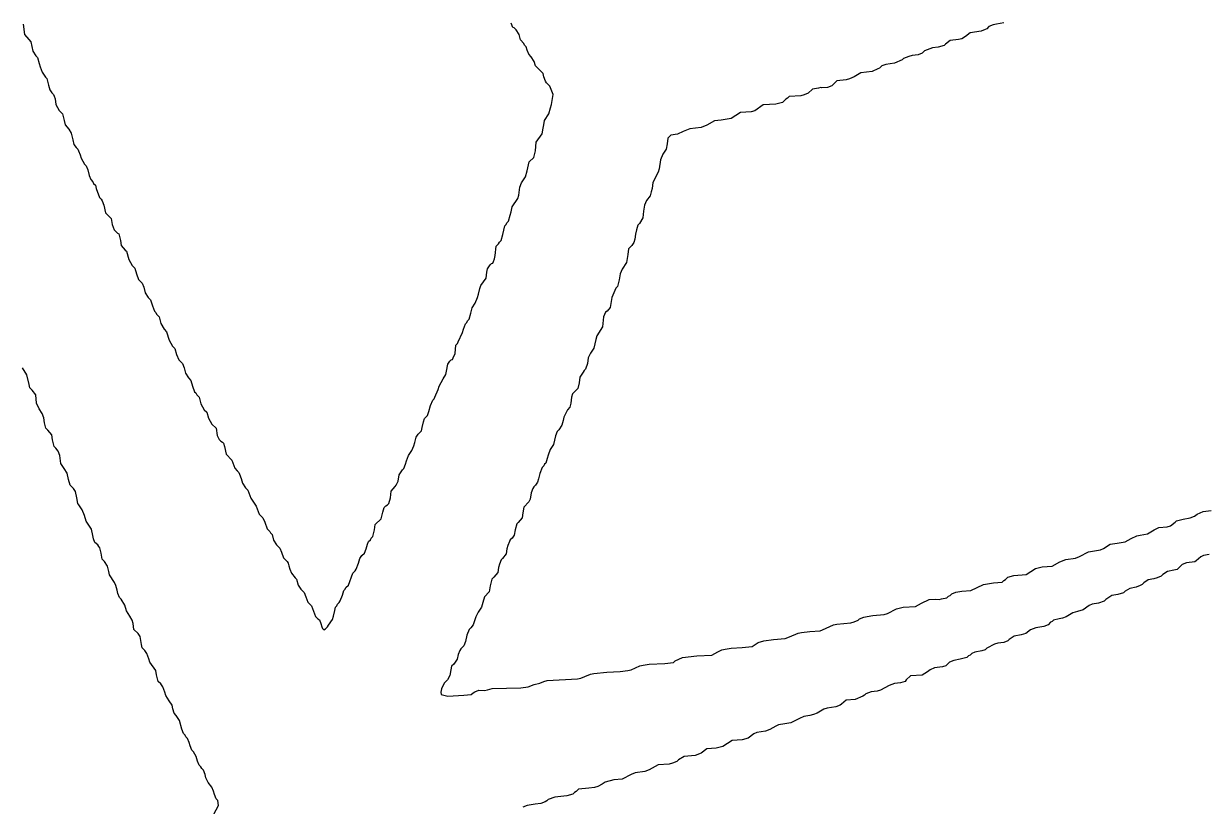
# Model space of a CAD drawing. Header units: millimetres. Extents: x -3 to 175, y -4 to 177.
# Drawn here: x 108.902 to 110.752, y 56.779 to 58.004 of the extents above; entities that cross this region are included whole.
import ezdxf

# ---------------------------------------------------------------- set-up
doc = ezdxf.new("R2010")
doc.units = ezdxf.units.MM
doc.layers.add('TopOverlay', color=2, linetype='Continuous')

msp = doc.modelspace()

# ---------------------------------------------------------------- linework, layer by layer
at = {"layer": 'TopOverlay'}
for p, q in [((108.901, 58.003), (108.903, 57.9866)), ((109.6672, 57.9977), (109.6646, 58.0043)), ((110.4241, 58.003), (110.4189, 58.0017)), ((110.4353, 58.005), (110.4241, 58.003)), ((108.903, 57.9866), (108.9096, 57.9787)), ((109.6691, 57.9971), (109.6672, 57.9977)), ((109.6724, 57.9938), (109.6691, 57.9971)), ((109.677, 57.9866), (109.6724, 57.9938)), ((109.679, 57.9781), (109.677, 57.9866)), ((110.3828, 57.9892), (110.3756, 57.9833)), ((110.3999, 57.9918), (110.3828, 57.9892)), ((110.4064, 57.9945), (110.3999, 57.9918)), ((110.4091, 57.9958), (110.4064, 57.9945)), ((110.4123, 57.9991), (110.4091, 57.9958)), ((110.4189, 58.0017), (110.4123, 57.9991)), ((108.9096, 57.9787), (108.9128, 57.9754)), ((108.9128, 57.9754), (108.9161, 57.9604)), ((109.6842, 57.9728), (109.679, 57.9781)), ((109.6855, 57.9702), (109.6842, 57.9728)), ((109.6882, 57.9676), (109.6855, 57.9702)), ((109.6895, 57.9623), (109.6882, 57.9676)), ((110.3238, 57.9656), (110.3113, 57.961)), ((110.333, 57.9669), (110.3238, 57.9656)), ((110.3421, 57.9695), (110.333, 57.9669)), ((110.3441, 57.9715), (110.3421, 57.9695)), ((110.3513, 57.9774), (110.3441, 57.9715)), ((110.3645, 57.9787), (110.3513, 57.9774)), ((110.3697, 57.98), (110.3645, 57.9787)), ((110.3756, 57.9833), (110.3697, 57.98)), ((108.9161, 57.9604), (108.9207, 57.9531)), ((108.9207, 57.9531), (108.9233, 57.9505)), ((108.9233, 57.9505), (108.926, 57.9413)), ((109.6921, 57.9558), (109.6895, 57.9623)), ((109.696, 57.9518), (109.6921, 57.9558)), ((109.7006, 57.9446), (109.696, 57.9518)), ((110.2766, 57.9472), (110.2647, 57.942)), ((110.2785, 57.9492), (110.2766, 57.9472)), ((110.287, 57.9525), (110.2785, 57.9492)), ((110.2923, 57.9538), (110.287, 57.9525)), ((110.3015, 57.9551), (110.2923, 57.9538)), ((110.308, 57.9577), (110.3015, 57.9551)), ((110.3113, 57.961), (110.308, 57.9577)), ((108.926, 57.9413), (108.9273, 57.9361)), ((108.9273, 57.9361), (108.9306, 57.9276)), ((109.7026, 57.9374), (109.7006, 57.9446)), ((109.7144, 57.9256), (109.7026, 57.9374)), ((110.2293, 57.9289), (110.2116, 57.9269)), ((110.2385, 57.9328), (110.2293, 57.9289)), ((110.2411, 57.9341), (110.2385, 57.9328)), ((110.2444, 57.9374), (110.2411, 57.9341)), ((110.251, 57.94), (110.2444, 57.9374)), ((110.2647, 57.942), (110.251, 57.94)), ((108.9306, 57.9276), (108.9358, 57.9197)), ((108.9358, 57.9197), (108.9378, 57.9177)), ((108.9378, 57.9177), (108.9404, 57.9072)), ((109.7157, 57.9203), (109.7144, 57.9256)), ((109.7183, 57.9138), (109.7157, 57.9203)), ((109.7197, 57.9112), (109.7183, 57.9138)), ((109.7249, 57.9059), (109.7197, 57.9112)), ((110.1742, 57.9144), (110.1664, 57.9066)), ((110.1887, 57.9158), (110.1742, 57.9144)), ((110.1939, 57.9171), (110.1887, 57.9158)), ((110.2011, 57.9203), (110.1939, 57.9171)), ((110.2116, 57.9269), (110.2011, 57.9203)), ((108.9404, 57.9072), (108.9424, 57.9)), ((108.9424, 57.9), (108.9456, 57.8954)), ((108.9456, 57.8954), (108.9483, 57.8928)), ((108.9483, 57.8928), (108.9496, 57.8902)), ((109.7302, 57.8928), (109.7249, 57.9059)), ((109.7275, 57.8771), (109.7302, 57.8928)), ((110.1231, 57.8921), (110.1178, 57.8908)), ((110.1296, 57.8948), (110.1231, 57.8921)), ((110.1362, 57.9013), (110.1296, 57.8948)), ((110.1454, 57.9026), (110.1362, 57.9013)), ((110.1493, 57.9039), (110.1454, 57.9026)), ((110.15, 57.9033), (110.1493, 57.9039)), ((110.1598, 57.9039), (110.15, 57.9033)), ((110.1664, 57.9066), (110.1598, 57.9039)), ((108.9496, 57.8902), (108.9509, 57.8862)), ((108.9509, 57.8862), (108.9522, 57.8771)), ((108.9522, 57.8771), (108.9574, 57.8679)), ((109.7262, 57.8718), (109.7275, 57.8771)), ((110.0588, 57.8764), (110.0457, 57.8672)), ((110.0785, 57.8777), (110.0588, 57.8764)), ((110.089, 57.8803), (110.0785, 57.8777)), ((110.0942, 57.8856), (110.089, 57.8803)), ((110.0968, 57.8869), (110.0942, 57.8856)), ((110.0994, 57.8895), (110.0968, 57.8869)), ((110.1178, 57.8908), (110.0994, 57.8895)), ((108.9574, 57.8679), (108.9627, 57.8626)), ((108.9627, 57.8626), (108.9653, 57.8521)), ((109.717, 57.8521), (109.7236, 57.8626)), ((109.7236, 57.8626), (109.7262, 57.8718)), ((110.0089, 57.8554), (109.9932, 57.8528)), ((110.0234, 57.8646), (110.0089, 57.8554)), ((110.0404, 57.8659), (110.0234, 57.8646)), ((110.0457, 57.8672), (110.0404, 57.8659)), ((108.9653, 57.8521), (108.9666, 57.8456)), ((108.9666, 57.8456), (108.9725, 57.8384)), ((108.9725, 57.8384), (108.9758, 57.8324)), ((109.7131, 57.8311), (109.7144, 57.8403)), ((109.7144, 57.8403), (109.7157, 57.8456)), ((109.7157, 57.8456), (109.717, 57.8521)), ((109.944, 57.839), (109.9335, 57.8351)), ((109.9617, 57.841), (109.944, 57.839)), ((109.9709, 57.8449), (109.9617, 57.841)), ((109.9827, 57.8515), (109.9709, 57.8449)), ((109.9932, 57.8528), (109.9827, 57.8515)), ((108.9758, 57.8324), (108.9784, 57.822)), ((108.9784, 57.822), (108.9804, 57.8147)), ((109.7026, 57.8049), (109.7039, 57.818)), ((109.7039, 57.818), (109.7131, 57.8311)), ((109.9099, 57.8246), (109.9086, 57.8154)), ((109.9145, 57.8292), (109.9099, 57.8246)), ((109.925, 57.8305), (109.9145, 57.8292)), ((109.9335, 57.8351), (109.925, 57.8305)), ((108.9804, 57.8147), (108.9837, 57.8101)), ((108.9837, 57.8101), (108.9863, 57.8075)), ((108.9863, 57.8075), (108.9876, 57.8049)), ((108.9876, 57.8049), (108.9902, 57.7983)), ((109.7, 57.7944), (109.7026, 57.8049)), ((109.902, 57.7997), (109.8981, 57.7905)), ((109.9073, 57.8075), (109.902, 57.7997)), ((109.9086, 57.8154), (109.9073, 57.8075)), ((108.9902, 57.7983), (108.9916, 57.7931)), ((108.9916, 57.7931), (108.9968, 57.7839)), ((108.9968, 57.7839), (108.9994, 57.7813)), ((108.9994, 57.7813), (109.0021, 57.7747)), ((109.6895, 57.7734), (109.6928, 57.7872)), ((109.6928, 57.7872), (109.7, 57.7944)), ((109.8981, 57.7905), (109.8961, 57.7767)), ((109.0021, 57.7747), (109.004, 57.7662)), ((109.004, 57.7662), (109.0066, 57.7596)), ((109.681, 57.7544), (109.6869, 57.7642)), ((109.6869, 57.7642), (109.6895, 57.7734)), ((109.8948, 57.7714), (109.8863, 57.755)), ((109.8961, 57.7767), (109.8948, 57.7714)), ((109.0066, 57.7596), (109.0099, 57.7564)), ((109.0099, 57.7564), (109.0112, 57.7537)), ((109.0112, 57.7537), (109.0139, 57.7511)), ((109.0139, 57.7511), (109.0152, 57.7459)), ((109.0152, 57.7459), (109.0204, 57.7314)), ((109.6764, 57.7354), (109.6783, 57.7478)), ((109.6783, 57.7478), (109.681, 57.7544)), ((109.885, 57.7459), (109.8836, 57.7406)), ((109.8863, 57.755), (109.885, 57.7459)), ((109.0204, 57.7314), (109.023, 57.7288)), ((109.023, 57.7288), (109.0244, 57.7262)), ((109.0244, 57.7262), (109.027, 57.7196)), ((109.6659, 57.717), (109.6751, 57.7301)), ((109.6751, 57.7301), (109.6764, 57.7354)), ((109.8764, 57.7268), (109.8731, 57.7196)), ((109.8823, 57.7341), (109.8764, 57.7268)), ((109.8836, 57.7406), (109.8823, 57.7341)), ((109.027, 57.7196), (109.0296, 57.7078)), ((109.0296, 57.7078), (109.0388, 57.6986)), ((109.6632, 57.7039), (109.6646, 57.7091)), ((109.6646, 57.7091), (109.6659, 57.717)), ((109.8718, 57.7104), (109.8705, 57.6999)), ((109.8731, 57.7196), (109.8718, 57.7104)), ((109.0388, 57.6986), (109.0401, 57.6895)), ((109.0401, 57.6895), (109.0434, 57.6809)), ((109.6547, 57.6875), (109.6567, 57.6895)), ((109.6567, 57.6895), (109.658, 57.6921)), ((109.658, 57.6921), (109.6606, 57.6947)), ((109.6606, 57.6947), (109.6632, 57.7039)), ((109.8627, 57.6881), (109.8607, 57.6809)), ((109.8653, 57.6908), (109.8627, 57.6881)), ((109.8705, 57.6999), (109.8653, 57.6908)), ((109.0434, 57.6809), (109.0486, 57.6757)), ((109.0486, 57.6757), (109.0506, 57.675)), ((109.0506, 57.675), (109.0532, 57.6645)), ((109.6488, 57.6645), (109.6514, 57.6737)), ((109.6514, 57.6737), (109.6547, 57.6875)), ((109.8594, 57.6744), (109.8581, 57.6665)), ((109.8607, 57.6809), (109.8594, 57.6744)), ((109.0532, 57.6645), (109.0545, 57.6567)), ((109.0545, 57.6567), (109.0604, 57.6494)), ((109.6396, 57.6409), (109.6409, 57.6553)), ((109.6409, 57.6553), (109.6449, 57.6593)), ((109.6449, 57.6593), (109.6462, 57.6619)), ((109.6462, 57.6619), (109.6488, 57.6645)), ((109.8482, 57.6514), (109.8469, 57.6422)), ((109.8535, 57.6567), (109.8482, 57.6514)), ((109.8567, 57.6612), (109.8535, 57.6567)), ((109.8581, 57.6665), (109.8567, 57.6612)), ((109.0604, 57.6494), (109.0624, 57.6475)), ((109.0624, 57.6475), (109.0663, 57.6344)), ((109.0663, 57.6344), (109.0716, 57.6252)), ((109.637, 57.6317), (109.6383, 57.6357)), ((109.6383, 57.6357), (109.6396, 57.6409)), ((109.8469, 57.6422), (109.8449, 57.6298)), ((109.0716, 57.6252), (109.0755, 57.6212)), ((109.0755, 57.6212), (109.0781, 57.612)), ((109.6252, 57.6055), (109.6265, 57.6147)), ((109.6265, 57.6147), (109.6278, 57.6199)), ((109.6278, 57.6199), (109.6318, 57.6265)), ((109.6318, 57.6265), (109.6337, 57.6284)), ((109.6337, 57.6284), (109.6357, 57.6291)), ((109.6357, 57.6291), (109.637, 57.6317)), ((109.8384, 57.6193), (109.8351, 57.612)), ((109.8449, 57.6298), (109.8384, 57.6193)), ((109.0781, 57.612), (109.0814, 57.6035)), ((109.0814, 57.6035), (109.0873, 57.5976)), ((109.0873, 57.5976), (109.0899, 57.5911)), ((109.6173, 57.5937), (109.6252, 57.6055)), ((109.8338, 57.6029), (109.8312, 57.5924)), ((109.8351, 57.612), (109.8338, 57.6029)), ((109.0899, 57.5911), (109.0919, 57.5825)), ((109.0919, 57.5825), (109.0965, 57.5753)), ((109.6121, 57.5753), (109.6134, 57.5806)), ((109.6134, 57.5806), (109.6154, 57.5891)), ((109.6154, 57.5891), (109.6173, 57.5937)), ((109.8285, 57.5897), (109.822, 57.5753)), ((109.8312, 57.5924), (109.8285, 57.5897)), ((109.0965, 57.5753), (109.1004, 57.5714)), ((109.1004, 57.5714), (109.1031, 57.5622)), ((109.1031, 57.5622), (109.1063, 57.5537)), ((109.6016, 57.5504), (109.6036, 57.5589)), ((109.6036, 57.5589), (109.6081, 57.5661)), ((109.6081, 57.5661), (109.6121, 57.5753)), ((109.8194, 57.5596), (109.8148, 57.5537)), ((109.822, 57.5753), (109.8194, 57.5596)), ((109.1063, 57.5537), (109.1083, 57.5517)), ((109.1083, 57.5517), (109.1096, 57.5491)), ((109.1096, 57.5491), (109.1136, 57.5451)), ((109.1136, 57.5451), (109.1162, 57.5346)), ((109.5963, 57.5386), (109.599, 57.5412)), ((109.599, 57.5412), (109.6016, 57.5504)), ((109.8089, 57.5451), (109.8076, 57.5294)), ((109.8121, 57.5524), (109.8089, 57.5451)), ((109.8148, 57.5537), (109.8121, 57.5524)), ((109.1162, 57.5346), (109.1214, 57.5255)), ((109.1214, 57.5255), (109.1254, 57.5215)), ((109.1254, 57.5215), (109.1293, 57.5084)), ((109.5885, 57.5202), (109.5898, 57.5255)), ((109.5898, 57.5255), (109.5931, 57.534)), ((109.5931, 57.534), (109.595, 57.536)), ((109.595, 57.536), (109.5963, 57.5386)), ((109.8076, 57.5294), (109.7984, 57.515)), ((109.1293, 57.5084), (109.1346, 57.4992)), ((109.578, 57.5005), (109.5806, 57.5032)), ((109.5806, 57.5032), (109.5819, 57.5058)), ((109.5819, 57.5058), (109.5885, 57.5202)), ((109.7971, 57.5097), (109.7938, 57.4959)), ((109.7984, 57.515), (109.7971, 57.5097)), ((109.1346, 57.4992), (109.1385, 57.4953)), ((109.1385, 57.4953), (109.1411, 57.4861)), ((109.1411, 57.4861), (109.1444, 57.4776)), ((109.574, 57.4809), (109.5767, 57.4874)), ((109.5767, 57.4874), (109.578, 57.5005)), ((109.7885, 57.4881), (109.7852, 57.4809)), ((109.7938, 57.4959), (109.7885, 57.4881)), ((109.1444, 57.4776), (109.1503, 57.4717)), ((109.1503, 57.4717), (109.1529, 57.4651)), ((109.5635, 57.4599), (109.5655, 57.471)), ((109.5655, 57.471), (109.5688, 57.4756)), ((109.5688, 57.4756), (109.5708, 57.4776)), ((109.5708, 57.4776), (109.5727, 57.4782)), ((109.5727, 57.4782), (109.574, 57.4809)), ((109.7839, 57.4717), (109.7807, 57.4631)), ((109.7852, 57.4809), (109.7839, 57.4717)), ((108.9069, 57.454), (108.8997, 57.4651)), ((108.9102, 57.4389), (108.9069, 57.454)), ((109.1529, 57.4651), (109.1549, 57.4566)), ((109.1549, 57.4566), (109.1595, 57.4494)), ((109.1595, 57.4494), (109.1634, 57.4454)), ((109.5517, 57.4363), (109.5583, 57.4481)), ((109.5583, 57.4481), (109.5622, 57.4546)), ((109.5622, 57.4546), (109.5635, 57.4599)), ((109.7721, 57.4507), (109.7708, 57.4415)), ((109.7774, 57.4586), (109.7721, 57.4507)), ((109.7787, 57.4612), (109.7774, 57.4586)), ((109.7807, 57.4631), (109.7787, 57.4612)), ((108.9115, 57.4336), (108.9102, 57.4389)), ((108.9148, 57.4304), (108.9115, 57.4336)), ((108.9207, 57.4231), (108.9148, 57.4304)), ((109.1634, 57.4454), (109.166, 57.4363)), ((109.166, 57.4363), (109.1693, 57.4277)), ((109.5452, 57.4192), (109.5504, 57.431)), ((109.5504, 57.431), (109.5517, 57.4363)), ((109.7689, 57.433), (109.7603, 57.4244)), ((109.7708, 57.4415), (109.7689, 57.433)), ((108.922, 57.41), (108.9207, 57.4231)), ((109.1693, 57.4277), (109.1713, 57.4258)), ((109.1713, 57.4258), (109.1726, 57.4231)), ((109.1726, 57.4231), (109.1765, 57.4192)), ((109.1765, 57.4192), (109.1792, 57.4087)), ((109.5386, 57.4061), (109.5419, 57.4146)), ((109.5419, 57.4146), (109.5439, 57.4166)), ((109.5439, 57.4166), (109.5452, 57.4192)), ((109.759, 57.4192), (109.7577, 57.41)), ((109.7603, 57.4244), (109.759, 57.4192)), ((108.926, 57.4008), (108.922, 57.41)), ((108.9306, 57.3936), (108.926, 57.4008)), ((108.9332, 57.3871), (108.9306, 57.3936)), ((109.1792, 57.4087), (109.1844, 57.3995)), ((109.1844, 57.3995), (109.1883, 57.3956)), ((109.1883, 57.3956), (109.191, 57.3864)), ((109.5334, 57.3903), (109.536, 57.3969)), ((109.536, 57.3969), (109.5386, 57.4061)), ((109.7525, 57.3995), (109.7472, 57.3877)), ((109.7564, 57.4035), (109.7525, 57.3995)), ((109.7577, 57.41), (109.7564, 57.4035)), ((108.9345, 57.3792), (108.9332, 57.3871)), ((108.9365, 57.3707), (108.9345, 57.3792)), ((109.191, 57.3864), (109.1962, 57.3772)), ((109.1962, 57.3772), (109.2028, 57.3707)), ((109.5255, 57.372), (109.5275, 57.3805)), ((109.5275, 57.3805), (109.5288, 57.3857)), ((109.5288, 57.3857), (109.5334, 57.3903)), ((109.7439, 57.3753), (109.7393, 57.368)), ((109.7459, 57.3825), (109.7439, 57.3753)), ((109.7472, 57.3877), (109.7459, 57.3825)), ((108.9397, 57.3674), (108.9365, 57.3707)), ((108.9456, 57.3602), (108.9397, 57.3674)), ((108.947, 57.3523), (108.9456, 57.3602)), ((109.2028, 57.3707), (109.2047, 57.3595)), ((109.2047, 57.3595), (109.2074, 57.353)), ((109.5137, 57.3484), (109.5157, 57.3569)), ((109.5157, 57.3569), (109.5189, 57.3615)), ((109.5189, 57.3615), (109.5242, 57.3667)), ((109.5242, 57.3667), (109.5255, 57.372)), ((109.7341, 57.3589), (109.7308, 57.3451)), ((109.7367, 57.3654), (109.7341, 57.3589)), ((109.7393, 57.368), (109.7367, 57.3654)), ((108.9496, 57.3418), (108.947, 57.3523)), ((108.9522, 57.3392), (108.9496, 57.3418)), ((108.9555, 57.3346), (108.9522, 57.3392)), ((109.2074, 57.353), (109.21, 57.3503)), ((109.21, 57.3503), (109.2126, 57.349)), ((109.2126, 57.349), (109.2146, 57.347)), ((109.2146, 57.347), (109.2159, 57.3418)), ((109.2159, 57.3418), (109.2185, 57.33)), ((109.5091, 57.3359), (109.5124, 57.3431)), ((109.5124, 57.3431), (109.5137, 57.3484)), ((109.7256, 57.3372), (109.7223, 57.3287)), ((109.7308, 57.3451), (109.7256, 57.3372)), ((108.9581, 57.328), (108.9555, 57.3346)), ((108.9601, 57.3156), (108.9581, 57.328)), ((109.2185, 57.33), (109.2277, 57.3208)), ((109.2277, 57.3208), (109.2323, 57.3083)), ((109.4993, 57.3142), (109.5006, 57.3195)), ((109.5006, 57.3195), (109.5039, 57.328)), ((109.5039, 57.328), (109.5091, 57.3359)), ((109.721, 57.3234), (109.719, 57.3162)), ((109.7223, 57.3287), (109.721, 57.3234)), ((108.9653, 57.3077), (108.9601, 57.3156)), ((108.9699, 57.3005), (108.9653, 57.3077)), ((108.9719, 57.2906), (108.9699, 57.3005)), ((109.2323, 57.3083), (109.2356, 57.3038)), ((109.2356, 57.3038), (109.2382, 57.3011)), ((109.2382, 57.3011), (109.2395, 57.2985)), ((109.4894, 57.2979), (109.4947, 57.3057)), ((109.4947, 57.3057), (109.4966, 57.3077)), ((109.4966, 57.3077), (109.4993, 57.3142)), ((109.7092, 57.2998), (109.7072, 57.2913)), ((109.7131, 57.309), (109.7092, 57.2998)), ((109.7157, 57.3116), (109.7131, 57.309)), ((109.717, 57.3142), (109.7157, 57.3116)), ((109.719, 57.3162), (109.717, 57.3142)), ((108.9745, 57.2815), (108.9719, 57.2906)), ((108.9797, 57.2762), (108.9745, 57.2815)), ((109.2395, 57.2985), (109.2421, 57.2919)), ((109.2421, 57.2919), (109.2441, 57.2847)), ((109.2441, 57.2847), (109.2487, 57.2775)), ((109.4829, 57.2795), (109.4848, 57.2815)), ((109.4848, 57.2815), (109.4875, 57.288)), ((109.4875, 57.288), (109.4894, 57.2979)), ((109.7026, 57.2815), (109.7, 57.2788)), ((109.7059, 57.286), (109.7026, 57.2815)), ((109.7072, 57.2913), (109.7059, 57.286)), ((108.983, 57.2716), (108.9797, 57.2762)), ((108.985, 57.2618), (108.983, 57.2716)), ((109.2487, 57.2775), (109.2526, 57.2736)), ((109.2526, 57.2736), (109.2572, 57.2611)), ((109.4756, 57.2618), (109.477, 57.2723)), ((109.477, 57.2723), (109.4829, 57.2795)), ((109.696, 57.2696), (109.6941, 57.2598)), ((109.6987, 57.2762), (109.696, 57.2696)), ((109.7, 57.2788), (109.6987, 57.2762)), ((108.9863, 57.2526), (108.985, 57.2618)), ((108.9883, 57.2506), (108.9863, 57.2526)), ((108.9935, 57.2428), (108.9883, 57.2506)), ((109.2572, 57.2611), (109.2605, 57.2565)), ((109.2605, 57.2565), (109.2657, 57.2487)), ((109.2657, 57.2487), (109.2703, 57.2362)), ((109.4638, 57.2395), (109.4658, 57.2467)), ((109.4658, 57.2467), (109.4684, 57.2493)), ((109.4684, 57.2493), (109.4711, 57.2506)), ((109.4711, 57.2506), (109.473, 57.2526)), ((109.473, 57.2526), (109.4756, 57.2618)), ((109.6842, 57.2473), (109.6829, 57.2382)), ((109.6921, 57.2552), (109.6842, 57.2473)), ((109.6941, 57.2598), (109.6921, 57.2552)), ((108.9968, 57.2342), (108.9935, 57.2428)), ((108.9994, 57.225), (108.9968, 57.2342)), ((109.2703, 57.2362), (109.2762, 57.2303)), ((109.2762, 57.2303), (109.2789, 57.2237)), ((109.452, 57.2198), (109.4612, 57.229)), ((109.4612, 57.229), (109.4638, 57.2395)), ((109.6816, 57.2303), (109.6757, 57.2231)), ((109.6829, 57.2382), (109.6816, 57.2303)), ((110.7036, 57.2237), (110.7055, 57.2257)), ((110.7055, 57.2257), (110.716, 57.2283)), ((110.716, 57.2283), (110.7272, 57.2303)), ((110.7272, 57.2303), (110.7337, 57.2329)), ((110.7337, 57.2329), (110.7383, 57.2362)), ((110.7383, 57.2362), (110.7475, 57.2401)), ((110.7475, 57.2401), (110.76, 57.2421)), ((109.0047, 57.2172), (108.9994, 57.225)), ((109.008, 57.2126), (109.0047, 57.2172)), ((109.0099, 57.2027), (109.008, 57.2126)), ((109.2789, 57.2237), (109.2828, 57.2132)), ((109.2828, 57.2132), (109.2867, 57.2093)), ((109.2867, 57.2093), (109.288, 57.2067)), ((109.4481, 57.2014), (109.4507, 57.2119)), ((109.4507, 57.2119), (109.452, 57.2198)), ((109.6711, 57.2119), (109.6691, 57.2034)), ((109.6737, 57.2211), (109.6711, 57.2119)), ((109.6757, 57.2231), (109.6737, 57.2211)), ((110.6603, 57.2054), (110.6708, 57.2119)), ((110.6708, 57.2119), (110.678, 57.2152)), ((110.678, 57.2152), (110.6911, 57.2165)), ((110.6911, 57.2165), (110.6964, 57.2178)), ((110.6964, 57.2178), (110.7036, 57.2237)), ((109.0112, 57.1975), (109.0099, 57.2027)), ((109.0132, 57.1916), (109.0112, 57.1975)), ((109.0178, 57.1883), (109.0132, 57.1916)), ((109.0191, 57.1857), (109.0178, 57.1883)), ((109.288, 57.2067), (109.2907, 57.2041)), ((109.2907, 57.2041), (109.2926, 57.1955)), ((109.2926, 57.1955), (109.2972, 57.1883)), ((109.2972, 57.1883), (109.3025, 57.1831)), ((109.4376, 57.1818), (109.4396, 57.189)), ((109.4396, 57.189), (109.4415, 57.1936)), ((109.4415, 57.1936), (109.4442, 57.1962)), ((109.4442, 57.1962), (109.4455, 57.1988)), ((109.4455, 57.1988), (109.4481, 57.2014)), ((109.6619, 57.1936), (109.6593, 57.187)), ((109.6632, 57.1962), (109.6619, 57.1936)), ((109.6659, 57.1988), (109.6632, 57.1962)), ((109.6691, 57.2034), (109.6659, 57.1988)), ((110.5914, 57.1824), (110.6019, 57.189)), ((110.6019, 57.189), (110.6131, 57.1909)), ((110.6131, 57.1909), (110.6255, 57.1929)), ((110.6255, 57.1929), (110.6347, 57.1981)), ((110.6347, 57.1981), (110.6439, 57.2021)), ((110.6439, 57.2021), (110.6491, 57.2034)), ((110.6491, 57.2034), (110.6603, 57.2054)), ((109.0211, 57.1837), (109.0191, 57.1857)), ((109.023, 57.1752), (109.0211, 57.1837)), ((109.0244, 57.166), (109.023, 57.1752)), ((109.3025, 57.1831), (109.3051, 57.1765)), ((109.3051, 57.1765), (109.3084, 57.168)), ((109.4278, 57.1667), (109.431, 57.1713)), ((109.431, 57.1713), (109.435, 57.1752)), ((109.435, 57.1752), (109.4376, 57.1818)), ((109.6567, 57.1739), (109.6508, 57.1667)), ((109.658, 57.1818), (109.6567, 57.1739)), ((109.6593, 57.187), (109.658, 57.1818)), ((110.5475, 57.1673), (110.554, 57.1699)), ((110.554, 57.1699), (110.5678, 57.1772)), ((110.5678, 57.1772), (110.5868, 57.1804)), ((110.5868, 57.1804), (110.5914, 57.1824)), ((110.7482, 57.1713), (110.7436, 57.1693)), ((110.7567, 57.1732), (110.7482, 57.1713)), ((109.0283, 57.1621), (109.0244, 57.166)), ((109.0329, 57.1549), (109.0283, 57.1621)), ((109.0348, 57.1463), (109.0329, 57.1549)), ((109.3084, 57.168), (109.3143, 57.1621)), ((109.3143, 57.1621), (109.3156, 57.1594)), ((109.3156, 57.1594), (109.3169, 57.1555)), ((109.3169, 57.1555), (109.3182, 57.1503)), ((109.4219, 57.1503), (109.4258, 57.1594)), ((109.4258, 57.1594), (109.4278, 57.1667)), ((109.6449, 57.1529), (109.6436, 57.145)), ((109.6462, 57.1581), (109.6449, 57.1529)), ((109.6488, 57.1647), (109.6462, 57.1581)), ((109.6508, 57.1667), (109.6488, 57.1647)), ((110.4851, 57.1509), (110.4956, 57.1535)), ((110.4956, 57.1535), (110.5114, 57.1549)), ((110.5114, 57.1549), (110.5232, 57.1614)), ((110.5232, 57.1614), (110.5324, 57.1653)), ((110.5324, 57.1653), (110.5475, 57.1673)), ((110.7147, 57.1575), (110.7069, 57.1496)), ((110.7213, 57.1601), (110.7147, 57.1575)), ((110.7344, 57.1614), (110.7213, 57.1601)), ((110.7364, 57.1634), (110.7344, 57.1614)), ((110.7436, 57.1693), (110.7364, 57.1634)), ((109.0362, 57.1411), (109.0348, 57.1463)), ((109.044, 57.1293), (109.0362, 57.1411)), ((109.3182, 57.1503), (109.3208, 57.1437)), ((109.3208, 57.1437), (109.3267, 57.1365)), ((109.3267, 57.1365), (109.3287, 57.1345)), ((109.3287, 57.1345), (109.3313, 57.1253)), ((109.41, 57.1253), (109.4166, 57.1437)), ((109.4166, 57.1437), (109.4205, 57.1476)), ((109.4205, 57.1476), (109.4219, 57.1503)), ((109.6344, 57.1345), (109.6318, 57.124)), ((109.6377, 57.1378), (109.6344, 57.1345)), ((109.6436, 57.145), (109.6377, 57.1378)), ((110.4353, 57.1326), (110.4379, 57.1339)), ((110.4379, 57.1339), (110.4419, 57.1378)), ((110.4419, 57.1378), (110.451, 57.1404)), ((110.451, 57.1404), (110.4707, 57.1417)), ((110.4707, 57.1417), (110.4851, 57.1509)), ((110.6616, 57.1332), (110.6544, 57.1286)), ((110.6701, 57.1352), (110.6616, 57.1332)), ((110.6754, 57.1365), (110.6701, 57.1352)), ((110.6819, 57.1391), (110.6754, 57.1365)), ((110.6846, 57.1417), (110.6819, 57.1391)), ((110.6918, 57.1463), (110.6846, 57.1417)), ((110.7016, 57.1483), (110.6918, 57.1463)), ((110.7069, 57.1496), (110.7016, 57.1483)), ((109.046, 57.1247), (109.044, 57.1293)), ((109.048, 57.1175), (109.046, 57.1247)), ((109.0493, 57.1122), (109.048, 57.1175)), ((109.3313, 57.1253), (109.3353, 57.1188)), ((109.3353, 57.1188), (109.3405, 57.1135)), ((109.4009, 57.1096), (109.4028, 57.1168)), ((109.4028, 57.1168), (109.4048, 57.1188)), ((109.4048, 57.1188), (109.4061, 57.1214)), ((109.4061, 57.1214), (109.41, 57.1253)), ((109.6304, 57.1148), (109.6226, 57.107)), ((109.6318, 57.124), (109.6304, 57.1148)), ((110.3605, 57.1142), (110.3697, 57.1155)), ((110.3697, 57.1155), (110.3841, 57.1168)), ((110.3841, 57.1168), (110.4038, 57.126)), ((110.4038, 57.126), (110.4196, 57.1286)), ((110.4196, 57.1286), (110.4327, 57.1299)), ((110.4327, 57.1299), (110.4353, 57.1326)), ((110.6255, 57.1155), (110.6229, 57.1129)), ((110.6327, 57.1201), (110.6255, 57.1155)), ((110.6426, 57.1221), (110.6327, 57.1201)), ((110.6491, 57.1247), (110.6426, 57.1221)), ((110.6518, 57.126), (110.6491, 57.1247)), ((110.6544, 57.1286), (110.6518, 57.126)), ((109.0519, 57.1057), (109.0493, 57.1122)), ((109.0545, 57.103), (109.0519, 57.1057)), ((109.0598, 57.0939), (109.0545, 57.103)), ((109.3405, 57.1135), (109.3431, 57.107)), ((109.3431, 57.107), (109.3464, 57.0984)), ((109.3464, 57.0984), (109.3523, 57.0925)), ((109.393, 57.0952), (109.3956, 57.0978)), ((109.3956, 57.0978), (109.3969, 57.1004)), ((109.3969, 57.1004), (109.4009, 57.1096)), ((109.62, 57.0978), (109.618, 57.0906)), ((109.6226, 57.107), (109.62, 57.0978)), ((110.2975, 57.0919), (110.3067, 57.0971)), ((110.3067, 57.0971), (110.3185, 57.1024)), ((110.3185, 57.1024), (110.3284, 57.103)), ((110.3284, 57.103), (110.3343, 57.1024)), ((110.3343, 57.1024), (110.3382, 57.1037)), ((110.3382, 57.1037), (110.3461, 57.105)), ((110.3461, 57.105), (110.3487, 57.1076)), ((110.3487, 57.1076), (110.3513, 57.1089)), ((110.3513, 57.1089), (110.354, 57.1116)), ((110.354, 57.1116), (110.3605, 57.1142)), ((110.5835, 57.0971), (110.5737, 57.0952)), ((110.5927, 57.0998), (110.5835, 57.0971)), ((110.5953, 57.1024), (110.5927, 57.0998)), ((110.6045, 57.1089), (110.5953, 57.1024)), ((110.6137, 57.1103), (110.6045, 57.1089)), ((110.6229, 57.1129), (110.6137, 57.1103)), ((109.0624, 57.0847), (109.0598, 57.0939)), ((109.0676, 57.0768), (109.0624, 57.0847)), ((109.3523, 57.0925), (109.3582, 57.0761)), ((109.3864, 57.0768), (109.3884, 57.0853)), ((109.3884, 57.0853), (109.3897, 57.0906)), ((109.3897, 57.0906), (109.3917, 57.0925)), ((109.3917, 57.0925), (109.393, 57.0952)), ((109.6127, 57.0827), (109.6095, 57.0755)), ((109.618, 57.0906), (109.6127, 57.0827)), ((110.2215, 57.0761), (110.2306, 57.0775)), ((110.2306, 57.0775), (110.2483, 57.0794)), ((110.2483, 57.0794), (110.2536, 57.0807)), ((110.2536, 57.0807), (110.2674, 57.0879)), ((110.2674, 57.0879), (110.2779, 57.0906)), ((110.2779, 57.0906), (110.2975, 57.0919)), ((110.5435, 57.082), (110.533, 57.0755)), ((110.5507, 57.084), (110.5435, 57.082)), ((110.5599, 57.0866), (110.5507, 57.084)), ((110.5691, 57.0932), (110.5599, 57.0866)), ((110.5737, 57.0952), (110.5691, 57.0932)), ((109.0716, 57.0702), (109.0676, 57.0768)), ((109.0729, 57.065), (109.0716, 57.0702)), ((109.0742, 57.0558), (109.0729, 57.065)), ((109.3582, 57.0761), (109.3622, 57.0722)), ((109.3622, 57.0722), (109.3648, 57.0709)), ((109.3648, 57.0709), (109.3668, 57.065)), ((109.3668, 57.065), (109.3681, 57.0597)), ((109.3681, 57.0597), (109.3694, 57.0571)), ((109.374, 57.0565), (109.3773, 57.0597)), ((109.3773, 57.0597), (109.3786, 57.0624)), ((109.3786, 57.0624), (109.3851, 57.0715)), ((109.3851, 57.0715), (109.3864, 57.0768)), ((109.6049, 57.063), (109.6016, 57.0584)), ((109.6095, 57.0755), (109.6049, 57.063)), ((110.1519, 57.0552), (110.169, 57.063)), ((110.169, 57.063), (110.1742, 57.0643)), ((110.1742, 57.0643), (110.1959, 57.0663)), ((110.1959, 57.0663), (110.2011, 57.0676)), ((110.2011, 57.0676), (110.2077, 57.0702)), ((110.2077, 57.0702), (110.2096, 57.0722)), ((110.2096, 57.0722), (110.2162, 57.0748)), ((110.2162, 57.0748), (110.2215, 57.0761)), ((110.4983, 57.0604), (110.4858, 57.0584)), ((110.5048, 57.063), (110.4983, 57.0604)), ((110.5088, 57.067), (110.5048, 57.063)), ((110.5114, 57.0683), (110.5088, 57.067)), ((110.5134, 57.0702), (110.5114, 57.0683)), ((110.5219, 57.0722), (110.5134, 57.0702)), ((110.5271, 57.0735), (110.5219, 57.0722)), ((110.533, 57.0755), (110.5271, 57.0735)), ((109.0808, 57.0492), (109.0742, 57.0558)), ((109.084, 57.0447), (109.0808, 57.0492)), ((109.086, 57.0322), (109.084, 57.0447)), ((109.3694, 57.0571), (109.3713, 57.0552)), ((109.3713, 57.0552), (109.374, 57.0565)), ((109.595, 57.0466), (109.5931, 57.0368)), ((109.599, 57.0558), (109.595, 57.0466)), ((109.6016, 57.0584), (109.599, 57.0558)), ((110.0752, 57.0401), (110.0935, 57.0414)), ((110.0935, 57.0414), (110.1001, 57.044)), ((110.1001, 57.044), (110.1139, 57.0499)), ((110.1139, 57.0499), (110.1191, 57.0512)), ((110.1191, 57.0512), (110.1322, 57.0525)), ((110.1322, 57.0525), (110.148, 57.0538)), ((110.148, 57.0538), (110.1519, 57.0552)), ((110.4517, 57.0453), (110.4438, 57.0401)), ((110.4628, 57.0473), (110.4517, 57.0453)), ((110.4701, 57.0492), (110.4628, 57.0473)), ((110.4773, 57.0552), (110.4701, 57.0492)), ((110.4858, 57.0584), (110.4773, 57.0552)), ((109.0873, 57.0269), (109.086, 57.0322)), ((109.0913, 57.023), (109.0873, 57.0269)), ((109.0945, 57.0184), (109.0913, 57.023)), ((109.5845, 57.023), (109.5819, 57.0164)), ((109.5858, 57.0256), (109.5845, 57.023)), ((109.5904, 57.0302), (109.5858, 57.0256)), ((109.5931, 57.0368), (109.5904, 57.0302)), ((109.9879, 57.021), (109.9945, 57.0237)), ((109.9945, 57.0237), (109.9997, 57.025)), ((109.9997, 57.025), (110.0089, 57.0263)), ((110.0089, 57.0263), (110.026, 57.0276)), ((110.026, 57.0276), (110.0417, 57.0289)), ((110.0417, 57.0289), (110.0509, 57.0355)), ((110.0509, 57.0355), (110.0601, 57.0381)), ((110.0601, 57.0381), (110.0752, 57.0401)), ((110.4012, 57.0224), (110.39, 57.0204)), ((110.4064, 57.0237), (110.4012, 57.0224)), ((110.4091, 57.0263), (110.4064, 57.0237)), ((110.4209, 57.0329), (110.4091, 57.0263)), ((110.4261, 57.0342), (110.4209, 57.0329)), ((110.4353, 57.0355), (110.4261, 57.0342)), ((110.4419, 57.0381), (110.4353, 57.0355)), ((110.4438, 57.0401), (110.4419, 57.0381)), ((109.0978, 57.0099), (109.0945, 57.0184)), ((109.0991, 57.0046), (109.0978, 57.0099)), ((109.1083, 56.9915), (109.0991, 57.0046)), ((109.5799, 57.0092), (109.5747, 57.0014)), ((109.5819, 57.0164), (109.5799, 57.0092)), ((109.9053, 57.0027), (109.9184, 57.004)), ((109.9184, 57.004), (109.921, 57.0066)), ((109.921, 57.0066), (109.9328, 57.0119)), ((109.9328, 57.0119), (109.9551, 57.0145)), ((109.9551, 57.0145), (109.9788, 57.0158)), ((109.9788, 57.0158), (109.9879, 57.021)), ((110.3507, 57.0046), (110.3448, 56.9987)), ((110.3572, 57.0073), (110.3507, 57.0046)), ((110.3671, 57.0092), (110.3572, 57.0073)), ((110.3776, 57.0119), (110.3671, 57.0092)), ((110.3802, 57.0145), (110.3776, 57.0119)), ((110.3828, 57.0158), (110.3802, 57.0145)), ((110.3854, 57.0184), (110.3828, 57.0158)), ((110.39, 57.0204), (110.3854, 57.0184)), ((109.1096, 56.985), (109.1083, 56.9915)), ((109.1123, 56.9745), (109.1096, 56.985)), ((109.5701, 56.9928), (109.5688, 56.9837)), ((109.5714, 56.9981), (109.5701, 56.9928)), ((109.5747, 57.0014), (109.5714, 56.9981)), ((109.78, 56.9823), (109.7885, 56.9856)), ((109.7885, 56.9856), (109.7938, 56.9869)), ((109.7938, 56.9869), (109.8141, 56.9889)), ((109.8141, 56.9889), (109.8351, 56.9902)), ((109.8351, 56.9902), (109.8469, 56.9915)), ((109.8469, 56.9915), (109.8522, 56.9928)), ((109.8522, 56.9928), (109.8659, 56.9987)), ((109.8659, 56.9987), (109.8712, 57.0001)), ((109.8712, 57.0001), (109.8804, 57.0014)), ((109.8804, 57.0014), (109.9053, 57.0027)), ((110.3159, 56.9896), (110.308, 56.9843)), ((110.3205, 56.9928), (110.3159, 56.9896)), ((110.3271, 56.9955), (110.3205, 56.9928)), ((110.3395, 56.9974), (110.3271, 56.9955)), ((110.3448, 56.9987), (110.3395, 56.9974)), ((109.1162, 56.9705), (109.1123, 56.9745)), ((109.1195, 56.9659), (109.1162, 56.9705)), ((109.5596, 56.9718), (109.5557, 56.9627)), ((109.5649, 56.9771), (109.5596, 56.9718)), ((109.5688, 56.9837), (109.5649, 56.9771)), ((109.6914, 56.9659), (109.7006, 56.9699)), ((109.7006, 56.9699), (109.7092, 56.9718)), ((109.7092, 56.9718), (109.7157, 56.9745)), ((109.7157, 56.9745), (109.721, 56.9758)), ((109.721, 56.9758), (109.7682, 56.9784)), ((109.7682, 56.9784), (109.7734, 56.9797)), ((109.7734, 56.9797), (109.78, 56.9823)), ((110.2562, 56.9679), (110.2424, 56.9607)), ((110.2647, 56.9712), (110.2562, 56.9679)), ((110.2739, 56.9725), (110.2647, 56.9712)), ((110.2811, 56.9745), (110.2739, 56.9725)), ((110.2825, 56.9771), (110.2811, 56.9745)), ((110.2897, 56.983), (110.2825, 56.9771)), ((110.308, 56.9843), (110.2897, 56.983)), ((109.1227, 56.9574), (109.1195, 56.9659)), ((109.1241, 56.9522), (109.1227, 56.9574)), ((109.1293, 56.9443), (109.1241, 56.9522)), ((109.5557, 56.9627), (109.5544, 56.9574)), ((109.5544, 56.9574), (109.555, 56.9541)), ((109.555, 56.9541), (109.5655, 56.9515)), ((109.5655, 56.9515), (109.5904, 56.9528)), ((109.5904, 56.9528), (109.6022, 56.9541)), ((109.6022, 56.9541), (109.6049, 56.9568)), ((109.6049, 56.9568), (109.6075, 56.9581)), ((109.6075, 56.9581), (109.614, 56.9607)), ((109.614, 56.9607), (109.6226, 56.96)), ((109.6226, 56.96), (109.6278, 56.9614)), ((109.6278, 56.9614), (109.635, 56.9633)), ((109.635, 56.9633), (109.6796, 56.9646)), ((109.6796, 56.9646), (109.6914, 56.9659)), ((110.2149, 56.9515), (110.2031, 56.9463)), ((110.2175, 56.9528), (110.2149, 56.9515)), ((110.2195, 56.9548), (110.2175, 56.9528)), ((110.228, 56.9581), (110.2195, 56.9548)), ((110.2372, 56.9594), (110.228, 56.9581)), ((110.2424, 56.9607), (110.2372, 56.9594)), ((109.1339, 56.9371), (109.1293, 56.9443)), ((109.1352, 56.9318), (109.1339, 56.9371)), ((109.1372, 56.9246), (109.1352, 56.9318)), ((110.1539, 56.9312), (110.1434, 56.9246)), ((110.1591, 56.9325), (110.1539, 56.9312)), ((110.1729, 56.9345), (110.1591, 56.9325)), ((110.1795, 56.9371), (110.1729, 56.9345)), ((110.1814, 56.939), (110.1795, 56.9371)), ((110.1887, 56.945), (110.1814, 56.939)), ((110.2031, 56.9463), (110.1887, 56.945)), ((109.1405, 56.9213), (109.1372, 56.9246)), ((109.1457, 56.9135), (109.1405, 56.9213)), ((109.149, 56.8997), (109.1457, 56.9135)), ((110.1158, 56.9167), (110.1021, 56.9095)), ((110.1224, 56.9194), (110.1158, 56.9167)), ((110.1322, 56.9213), (110.1224, 56.9194)), ((110.1375, 56.9226), (110.1322, 56.9213)), ((110.1434, 56.9246), (110.1375, 56.9226)), ((109.1516, 56.8931), (109.149, 56.8997)), ((109.1542, 56.8905), (109.1516, 56.8931)), ((110.0443, 56.8925), (110.0352, 56.8859)), ((110.0489, 56.8944), (110.0443, 56.8925)), ((110.0627, 56.8964), (110.0489, 56.8944)), ((110.0693, 56.899), (110.0627, 56.8964)), ((110.0785, 56.9043), (110.0693, 56.899)), ((110.083, 56.9063), (110.0785, 56.9043)), ((110.0929, 56.9082), (110.083, 56.9063)), ((110.1021, 56.9095), (110.0929, 56.9082)), ((109.1555, 56.8879), (109.1542, 56.8905)), ((109.1582, 56.8853), (109.1555, 56.8879)), ((109.1608, 56.8787), (109.1582, 56.8853)), ((109.1621, 56.8735), (109.1608, 56.8787)), ((110.0102, 56.882), (109.9958, 56.8728)), ((110.026, 56.8833), (110.0102, 56.882)), ((110.0352, 56.8859), (110.026, 56.8833)), ((109.1647, 56.8669), (109.1621, 56.8735)), ((109.1673, 56.8643), (109.1647, 56.8669)), ((109.1719, 56.8571), (109.1673, 56.8643)), ((109.1739, 56.8498), (109.1719, 56.8571)), ((109.9355, 56.8571), (109.9263, 56.8518)), ((109.9525, 56.8584), (109.9355, 56.8571)), ((109.9591, 56.861), (109.9525, 56.8584)), ((109.9617, 56.8623), (109.9591, 56.861)), ((109.9709, 56.8689), (109.9617, 56.8623)), ((109.9853, 56.8702), (109.9709, 56.8689)), ((109.9958, 56.8728), (109.9853, 56.8702)), ((109.1765, 56.8433), (109.1739, 56.8498)), ((109.1792, 56.8407), (109.1765, 56.8433)), ((109.1805, 56.838), (109.1792, 56.8407)), ((109.1831, 56.8354), (109.1805, 56.838)), ((109.8948, 56.8439), (109.8804, 56.8361)), ((109.9118, 56.8452), (109.8948, 56.8439)), ((109.9171, 56.8466), (109.9118, 56.8452)), ((109.9237, 56.8492), (109.9171, 56.8466)), ((109.9263, 56.8518), (109.9237, 56.8492)), ((109.1857, 56.8289), (109.1831, 56.8354)), ((109.187, 56.8236), (109.1857, 56.8289)), ((109.1903, 56.8164), (109.187, 56.8236)), ((109.8253, 56.8203), (109.8115, 56.817)), ((109.8384, 56.8216), (109.8253, 56.8203)), ((109.8522, 56.8289), (109.8384, 56.8216)), ((109.8587, 56.8315), (109.8522, 56.8289)), ((109.8738, 56.8334), (109.8587, 56.8315)), ((109.8804, 56.8361), (109.8738, 56.8334)), ((109.1962, 56.8092), (109.1903, 56.8164)), ((109.1988, 56.8026), (109.1962, 56.8092)), ((109.2001, 56.7974), (109.1988, 56.8026)), ((109.7636, 56.8006), (109.761, 56.798)), ((109.7662, 56.802), (109.7636, 56.8006)), ((109.7702, 56.8059), (109.7662, 56.802)), ((109.7859, 56.8072), (109.7702, 56.8059)), ((109.7951, 56.8085), (109.7859, 56.8072)), ((109.8003, 56.8098), (109.7951, 56.8085)), ((109.8069, 56.8138), (109.8003, 56.8098)), ((109.8115, 56.817), (109.8069, 56.8138)), ((109.2028, 56.7908), (109.2001, 56.7974)), ((109.2054, 56.7882), (109.2028, 56.7908)), ((109.2067, 56.7803), (109.2054, 56.7882)), ((109.7019, 56.7823), (109.6895, 56.7803)), ((109.7111, 56.7836), (109.7019, 56.7823)), ((109.7177, 56.7862), (109.7111, 56.7836)), ((109.7203, 56.7875), (109.7177, 56.7862)), ((109.7223, 56.7895), (109.7203, 56.7875)), ((109.7328, 56.7934), (109.7223, 56.7895)), ((109.7518, 56.7954), (109.7328, 56.7934)), ((109.761, 56.798), (109.7518, 56.7954)), ((109.1995, 56.7665), (109.2067, 56.7803)), ((109.6895, 56.7803), (109.6829, 56.7777))]:
    msp.add_line(p, q, dxfattribs=at)

doc.saveas('drawing.dxf')
